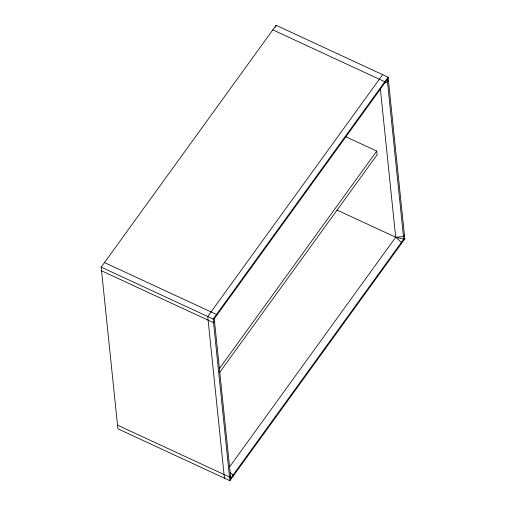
<?xml version="1.0" encoding="UTF-8"?>
<svg xmlns="http://www.w3.org/2000/svg" width="506" height="506" viewBox="0 0 506 506"><rect width="100%" height="100%" fill="white"/><g stroke="black" fill="none" stroke-linecap="round" stroke-linejoin="round"><path stroke-width="0.76" d="M275.39 27.356L276.124 25.3L388.108 77.184L404.813 238.857L229.876 480.7L117.892 428.816L101.187 267.143L276.124 25.3M404.813 238.857L403.731 239.123L230.736 478.278L229.876 480.7L213.171 319.027L388.108 77.184L387.248 79.606L214.253 318.761L213.171 319.027L101.187 267.143M382.669 74.66L207.732 316.503L224.436 478.183M214.519 321.348L213.551 322.689L101.561 270.805M388.488 80.846L387.514 82.193L385.186 82.402M219.503 368.444L376.736 151.079L345.288 136.512M219.421 372.745L377.115 154.747L376.736 151.079M229.673 466.753L395.692 237.244L380.31 88.379M230.47 475.691L229.496 477.038L117.512 425.154M404.439 235.195L403.465 236.536L395.692 237.244L337.059 210.079M272.816 29.867L384.8 81.751L384.914 82.826M104.489 262.576L216.473 314.454L216.587 315.535M230.217 472.503L233.07 475.052L233.184 476.133M387.248 79.606L403.731 239.123L395.692 237.244L401.397 242.349L401.511 243.424M214.253 318.761L230.736 478.278"/></g></svg>
